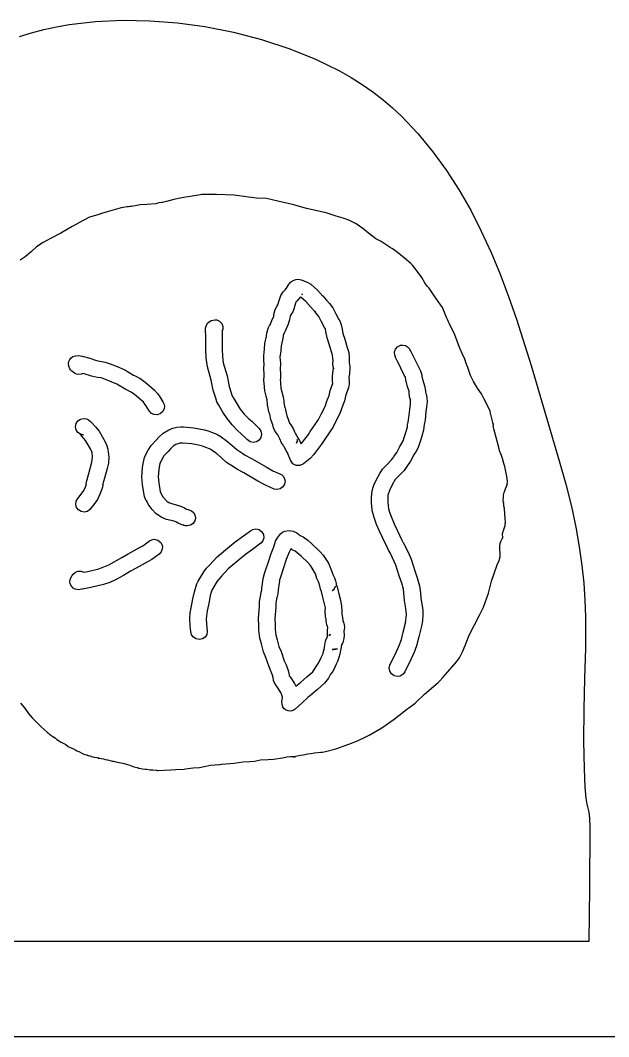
# Model space of a CAD drawing. Extents: x -65 to 553, y 0 to 3651.
# Drawn here: x 106.5 to 279.3, y 0 to 298.8 of the extents above; entities that cross this region are included whole.
import ezdxf

# ---------------------------------------------------------------- set-up
doc = ezdxf.new("R2010")
doc.units = 0

msp = doc.modelspace()

# ---------------------------------------------------------------- linework, layer by layer
at = {"layer": 'Calque_1'}
for p, q in [((128.571, 298.401), (136.483, 298.777)), ((136.483, 298.777), (144.512, 298.646)), ((109.751, 295.131), (113.371, 296.06)), ((113.371, 296.06), (117.071, 296.85)), ((117.071, 296.85), (120.844, 297.502)), ((120.844, 297.502), (128.571, 298.401)), ((144.512, 298.646), (152.59, 298.027)), ((152.59, 298.027), (160.647, 296.936)), ((160.647, 296.936), (169.071, 295.289)), ((106.22, 294.059), (109.751, 295.131)), ((169.071, 295.289), (177.316, 293.148)), ((177.316, 293.148), (185.301, 290.525)), ((185.301, 290.525), (192.944, 287.432)), ((192.944, 287.432), (196.611, 285.713)), ((196.611, 285.713), (200.162, 283.881)), ((200.162, 283.881), (203.586, 281.937)), ((203.586, 281.937), (206.872, 279.883)), ((206.872, 279.883), (210.012, 277.721)), ((210.012, 277.721), (212.994, 275.452)), ((212.994, 275.452), (215.808, 273.077)), ((215.808, 273.077), (218.444, 270.598)), ((218.444, 270.598), (223.238, 265.498)), ((223.238, 265.498), (227.634, 260.165)), ((227.634, 260.165), (231.661, 254.616)), ((231.661, 254.616), (235.351, 248.863)), ((235.351, 248.863), (238.736, 242.923)), ((147.16, 245.079), (146.254, 244.854)), ((148.061, 245.241), (147.16, 245.08)), ((148.186, 245.267), (148.06, 245.241)), ((149.385, 245.52), (148.186, 245.266)), ((151.524, 246.118), (149.385, 245.52)), ((153.847, 246.595), (151.523, 246.118)), ((156.352, 247.005), (153.847, 246.595)), ((159.312, 247.488), (156.352, 247.006)), ((159.793, 247.567), (159.312, 247.488)), ((160.779, 247.622), (159.793, 247.567)), ((164.125, 247.541), (160.78, 247.624)), ((160.78, 247.624), (160.78, 247.621)), ((169.236, 247.331), (164.125, 247.541)), ((173.478, 246.77), (169.235, 247.331)), ((175.864, 246.545), (173.478, 246.771)), ((178.763, 246.383), (175.863, 246.545)), ((182.095, 245.654), (178.764, 246.383)), ((186.829, 244.578), (182.095, 245.654)), ((130.578, 242.116), (129.203, 241.643)), ((131.686, 242.39), (130.577, 242.116)), ((131.929, 242.45), (131.686, 242.39)), ((136.056, 243.657), (131.928, 242.45)), ((137.841, 243.96), (136.057, 243.657)), ((138.208, 243.939), (137.84, 243.96)), ((138.783, 244.003), (138.208, 243.939)), ((138.823, 244.013), (138.783, 244.003)), ((139.744, 244.15), (138.823, 244.014)), ((138.998, 244.122), (138.895, 244.111)), ((138.895, 244.111), (138.955, 244.101)), ((138.955, 244.101), (138.999, 244.118)), ((138.999, 244.118), (138.998, 244.122)), ((141.632, 244.505), (139.743, 244.15)), ((143.648, 244.597), (141.632, 244.505)), ((146.254, 244.854), (143.648, 244.597)), ((190.5, 243.476), (186.828, 244.578)), ((196.245, 242.202), (190.5, 243.476)), ((199.268, 241.157), (196.245, 242.202)), ((238.736, 242.923), (241.847, 236.809)), ((125.093, 240.036), (121.713, 238.212)), ((126.764, 240.925), (125.093, 240.036)), ((129.202, 241.643), (126.763, 240.925)), ((201.251, 240.612), (199.268, 241.157)), ((202.925, 240.053), (201.251, 240.612)), ((205.09, 238.974), (202.925, 240.053)), ((118.332, 236.252), (115.299, 234.659)), ((121.713, 238.212), (118.332, 236.252)), ((207.091, 237.609), (205.09, 238.974)), ((208.768, 236.172), (207.09, 237.609)), ((210.904, 234.563), (208.768, 236.172)), ((241.847, 236.809), (244.714, 230.535)), ((113.193, 233.484), (111.225, 232.171)), ((115.299, 234.658), (113.193, 233.484)), ((212.419, 233.718), (210.904, 234.564)), ((215.048, 232.013), (212.419, 233.718)), ((109.702, 230.847), (107.851, 229.213)), ((111.226, 232.171), (109.702, 230.847)), ((215.737, 231.634), (215.048, 232.012)), ((216.047, 231.367), (215.661, 231.663)), ((215.661, 231.663), (215.736, 231.634)), ((217.643, 230.235), (216.047, 231.367)), ((219.337, 228.859), (217.642, 230.235)), ((244.714, 230.535), (247.37, 224.117)), ((106.736, 228.458), (106.399, 228.246)), ((107.851, 229.213), (106.736, 228.458)), ((221.186, 227.335), (219.337, 228.86)), ((221.617, 226.814), (221.185, 227.335)), ((223.049, 225.049), (221.617, 226.815)), ((224.356, 223.179), (223.049, 225.049)), ((247.37, 224.117), (249.846, 217.569)), ((185.264, 221.006), (185.803, 221.807)), ((185.803, 221.807), (186.36, 222.224)), ((186.36, 222.224), (187.333, 222.586)), ((187.333, 222.587), (188.187, 222.699)), ((188.187, 222.699), (188.187, 222.701)), ((188.188, 222.701), (188.897, 222.522)), ((188.897, 222.522), (189.516, 222.278)), ((189.517, 222.277), (189.95, 222.079)), ((189.95, 222.079), (190.037, 222.035)), ((190.037, 222.035), (189.959, 222.06)), ((189.959, 222.06), (190.708, 221.78)), ((190.708, 221.78), (191.748, 221.199)), ((191.748, 221.199), (193.764, 219.424)), ((225.243, 221.628), (224.356, 223.178)), ((225.991, 220.614), (225.243, 221.628)), ((183.008, 217.92), (183.674, 218.984)), ((183.674, 218.984), (184.236, 219.561)), ((184.237, 219.561), (184.636, 220.067)), ((184.636, 220.066), (185.264, 221.006)), ((189.323, 218.265), (189.138, 218.171)), ((189.138, 218.171), (189.334, 218.245)), ((189.334, 218.245), (189.323, 218.265)), ((189.323, 218.265), (189.324, 218.265)), ((189.324, 218.265), (189.324, 218.265)), ((193.764, 219.424), (195.305, 217.73)), ((226.215, 220.371), (225.991, 220.614)), ((226.534, 220.054), (226.215, 220.371)), ((227.732, 218.238), (226.534, 220.054)), ((229.209, 216.165), (227.731, 218.238)), ((182.091, 215.11), (182.375, 216.115)), ((182.375, 216.115), (183.008, 217.92)), ((183.008, 217.919), (183.008, 217.92)), ((187.364, 215.9), (186.937, 214.629)), ((187.787, 216.32), (187.364, 215.9)), ((188.603, 217.368), (187.786, 216.321)), ((187.787, 216.321), (187.787, 216.32)), ((188.638, 217.42), (188.603, 217.368)), ((188.641, 217.42), (188.638, 217.421)), ((188.959, 217.293), (188.641, 217.42)), ((190.292, 216.087), (188.958, 217.293)), ((191.782, 214.471), (190.292, 216.087)), ((195.305, 217.73), (195.262, 217.823)), ((195.262, 217.823), (195.737, 217.321)), ((195.737, 217.321), (196.354, 216.521)), ((196.355, 216.521), (196.368, 216.494)), ((196.368, 216.494), (197.274, 215.512)), ((197.274, 215.512), (198.197, 214.263)), ((230.45, 214.329), (229.209, 216.165)), ((249.846, 217.569), (252.172, 210.905)), ((180.876, 211.734), (180.907, 212.316)), ((180.907, 212.316), (181.304, 213.73)), ((181.304, 213.731), (181.796, 214.699)), ((181.796, 214.699), (182.091, 215.111)), ((186.478, 213.121), (185.756, 211.874)), ((186.858, 214.198), (186.478, 213.122)), ((186.938, 214.63), (186.858, 214.198)), ((192.139, 214.105), (191.782, 214.471)), ((192.085, 214.202), (192.112, 214.16)), ((192.086, 214.202), (192.085, 214.202)), ((192.101, 214.186), (192.086, 214.202)), ((192.112, 214.16), (192.101, 214.186)), ((192.313, 213.828), (192.139, 214.105)), ((192.427, 213.681), (192.312, 213.828)), ((192.911, 213.163), (192.426, 213.681)), ((192.883, 213.258), (193.141, 213.117)), ((192.893, 213.258), (192.883, 213.258)), ((193.017, 213.19), (192.887, 213.26)), ((192.887, 213.26), (192.893, 213.258)), ((194.125, 211.722), (192.911, 213.163)), ((193.151, 213.117), (193.017, 213.19)), ((193.141, 213.117), (193.151, 213.117)), ((193.151, 213.117), (193.161, 213.107)), ((193.161, 213.117), (193.151, 213.117)), ((193.161, 213.107), (193.161, 213.117)), ((198.197, 214.262), (199.111, 212.513)), ((199.111, 212.513), (200.022, 210.855)), ((231.604, 211.421), (230.45, 214.329)), ((161.019, 208.972), (161.544, 209.865)), ((161.544, 209.865), (162.516, 210.508)), ((162.516, 210.508), (163.681, 210.754)), ((163.68, 210.754), (163.677, 210.754)), ((163.679, 210.755), (164.135, 210.717)), ((164.135, 210.717), (164.992, 210.34)), ((164.992, 210.34), (165.64, 209.664)), ((165.64, 209.663), (165.979, 208.79)), ((179.667, 209.034), (179.752, 209.189)), ((179.752, 209.188), (179.916, 209.462)), ((179.916, 209.463), (180.437, 210.808)), ((180.438, 210.807), (180.876, 211.734)), ((185.137, 209.461), (184.783, 208.774)), ((185.557, 210.683), (185.137, 209.461)), ((185.757, 211.874), (185.557, 210.684)), ((194.849, 210.308), (194.125, 211.723)), ((195.834, 208.512), (194.848, 210.308)), ((200.023, 210.855), (200.097, 210.789)), ((200.097, 210.789), (200.443, 210.142)), ((200.443, 210.142), (200.827, 208.957)), ((231.918, 210.817), (231.604, 211.421)), ((232.202, 210.136), (231.918, 210.818)), ((232.557, 209.517), (232.202, 210.136)), ((232.739, 209.028), (232.556, 209.517)), ((252.172, 210.905), (256.503, 197.29)), ((160.868, 207.513), (160.894, 208.327)), ((160.887, 207.342), (160.868, 207.513)), ((160.894, 207.395), (160.887, 207.342)), ((160.894, 208.327), (161.019, 208.972)), ((160.97, 206.191), (160.894, 207.395)), ((160.97, 205.504), (160.97, 206.191)), ((165.959, 207.854), (165.691, 207.472)), ((165.692, 207.471), (165.738, 206.703)), ((165.738, 206.703), (165.77, 205.424)), ((165.979, 208.79), (165.959, 207.854)), ((178.766, 205.917), (178.907, 206.883)), ((178.907, 206.883), (179.386, 208.468)), ((179.386, 208.467), (179.666, 209.034)), ((183.776, 206.531), (183.447, 204.865)), ((183.923, 206.82), (183.775, 206.532)), ((183.776, 206.532), (183.776, 206.531)), ((184.259, 207.407), (183.923, 206.82)), ((184.784, 208.774), (184.259, 207.407)), ((196.081, 208.088), (195.834, 208.512)), ((196.224, 207.329), (196.081, 208.088)), ((196.55, 205.44), (196.224, 207.329)), ((200.827, 208.957), (200.978, 207.976)), ((200.979, 207.975), (201.173, 206.727)), ((201.173, 206.727), (201.761, 205.003)), ((233.864, 206.764), (232.739, 209.028)), ((235.548, 202.369), (233.864, 206.765)), ((160.905, 202.043), (160.97, 205.504)), ((165.77, 205.424), (165.704, 202.122)), ((178.181, 202.145), (178.318, 203.74)), ((178.319, 203.739), (178.766, 205.916)), ((183.446, 204.865), (183.075, 203.114)), ((197.172, 203.601), (196.55, 205.44)), ((197.876, 201.275), (197.172, 203.601)), ((201.761, 205.002), (202.497, 202.565)), ((217.284, 202.833), (218.142, 203.248)), ((218.142, 203.248), (218.763, 203.323)), ((218.764, 203.326), (219.543, 203.188)), ((218.764, 203.323), (218.764, 203.326)), ((219.543, 203.188), (220.22, 202.816)), ((122.664, 200.167), (123.411, 200.22)), ((123.411, 200.22), (123.411, 200.22)), ((123.412, 200.22), (124.584, 200.022)), ((161.003, 199.574), (160.904, 202.042)), ((165.704, 202.123), (165.704, 202.122)), ((165.704, 202.122), (165.792, 199.962)), ((177.93, 200.195), (178.18, 202.145)), ((177.948, 198.667), (177.93, 200.195)), ((182.95, 201.618), (182.71, 199.786)), ((183.075, 203.115), (182.95, 201.619)), ((198.185, 200.312), (197.876, 201.275)), ((198.185, 200.311), (198.185, 200.312)), ((198.301, 198.698), (198.185, 200.311)), ((202.497, 202.565), (202.907, 201.164)), ((202.907, 201.164), (203.08, 199.818)), ((216.365, 201.278), (216.673, 202.145)), ((216.415, 200.326), (216.365, 201.278)), ((216.709, 199.493), (216.414, 200.327)), ((216.673, 202.145), (217.284, 202.833)), ((220.22, 202.816), (220.743, 202.248)), ((220.743, 202.248), (221.064, 201.524)), ((221.065, 201.524), (221.001, 201.806)), ((221.001, 201.806), (221.156, 201.434)), ((221.156, 201.434), (221.585, 200.635)), ((221.585, 200.635), (223.471, 196.689)), ((236.182, 200.865), (235.547, 202.369)), ((236.996, 199.155), (236.182, 200.865)), ((120.584, 197.948), (120.695, 198.516)), ((120.666, 197.069), (120.584, 197.948)), ((120.695, 198.516), (120.977, 199.103)), ((120.977, 199.103), (121.401, 199.587)), ((121.401, 199.587), (121.863, 199.903)), ((121.863, 199.903), (122.664, 200.167)), ((124.584, 200.022), (126.868, 199.43)), ((126.868, 199.43), (128.877, 198.767)), ((128.878, 198.767), (131.396, 198.301)), ((131.396, 198.301), (132.861, 197.761)), ((132.861, 197.76), (134.901, 197.044)), ((161.413, 196.917), (161.003, 199.574)), ((165.792, 199.962), (166.078, 198.048)), ((166.078, 198.048), (167.183, 194.224)), ((178.053, 197.836), (177.948, 198.667)), ((178.02, 196.326), (178.053, 197.836)), ((178.053, 197.836), (178.053, 197.836)), ((182.71, 199.787), (182.849, 197.964)), ((182.849, 197.963), (182.817, 196.237)), ((198.231, 197.762), (198.301, 198.698)), ((198.33, 196.939), (198.231, 197.762)), ((203.088, 198.378), (203.044, 198.041)), ((203.044, 198.041), (203.054, 198.024)), ((203.054, 198.024), (203.23, 197.174)), ((203.08, 199.818), (203.088, 198.378)), ((216.949, 199.118), (216.709, 199.493)), ((217.172, 198.709), (216.949, 199.118)), ((217.237, 198.598), (217.172, 198.709)), ((219.213, 194.471), (217.236, 198.598)), ((237.201, 198.535), (236.995, 199.155)), ((237.215, 198.496), (237.201, 198.535)), ((237.618, 197.37), (237.215, 198.497)), ((237.911, 196.719), (237.618, 197.37)), ((256.503, 197.29), (264.755, 169.312)), ((120.991, 196.309), (120.667, 197.069)), ((121.235, 196.046), (120.991, 196.309)), ((121.611, 195.663), (121.235, 196.047)), ((122.374, 195.04), (121.611, 195.663)), ((122.987, 194.747), (122.374, 195.04)), ((123.644, 194.638), (122.987, 194.747)), ((124.306, 194.714), (123.644, 194.638)), ((124.933, 194.975), (124.306, 194.714)), ((127.397, 194.201), (124.932, 194.976)), ((134.901, 197.044), (137.151, 196.013)), ((137.15, 196.013), (139.703, 194.467)), ((139.703, 194.467), (140.219, 194.223)), ((140.219, 194.222), (141.51, 193.58)), ((162.533, 193.033), (161.413, 196.917)), ((167.184, 194.223), (167.792, 191.086)), ((178.086, 194.852), (178.02, 196.326)), ((178.086, 194.096), (178.086, 194.852)), ((178.086, 194.852), (178.086, 194.852)), ((182.817, 196.237), (182.883, 194.948)), ((182.883, 194.949), (182.883, 194.948)), ((182.883, 194.948), (182.883, 193.816)), ((198.185, 194.138), (198.455, 196.627)), ((198.455, 196.644), (198.329, 196.939)), ((198.455, 196.628), (198.455, 196.644)), ((198.455, 196.627), (198.455, 196.628)), ((198.506, 196.484), (198.516, 196.451)), ((198.55, 196.378), (198.506, 196.484)), ((198.506, 196.484), (198.506, 196.484)), ((198.516, 196.451), (198.55, 196.378)), ((203.119, 194.902), (202.975, 193.844)), ((203.254, 196.604), (203.119, 194.902)), ((203.23, 197.173), (203.254, 196.623)), ((203.254, 196.623), (203.244, 196.633)), ((203.244, 196.633), (203.254, 196.614)), ((203.254, 196.614), (203.254, 196.604)), ((219.545, 193.901), (219.213, 194.471)), ((223.471, 196.689), (224.007, 195.706)), ((224.008, 195.706), (224.35, 194.527)), ((224.35, 194.527), (224.38, 194.068)), ((238.055, 196.122), (237.91, 196.719)), ((238.7, 194.324), (238.055, 196.122)), ((239.511, 192.648), (238.7, 194.324)), ((129.119, 193.809), (127.396, 194.201)), ((130.212, 193.648), (129.119, 193.809)), ((131.235, 193.244), (130.213, 193.649)), ((133.187, 192.552), (131.234, 193.244)), ((134.8, 191.827), (133.187, 192.552)), ((137.418, 190.246), (134.8, 191.827)), ((141.511, 193.58), (143.081, 192.444)), ((143.081, 192.444), (144.276, 191.385)), ((144.276, 191.385), (145.825, 190.07)), ((163.102, 190.062), (162.533, 193.033)), ((178.006, 193.005), (178.025, 193.485)), ((178.104, 192.149), (178.006, 193.006)), ((178.025, 193.485), (178.057, 193.792)), ((178.057, 193.792), (178.086, 194.055)), ((178.086, 194.055), (178.086, 194.096)), ((178.246, 189.904), (178.104, 192.148)), ((182.828, 193.271), (182.812, 193.113)), ((182.812, 193.113), (182.901, 192.343)), ((182.857, 193.529), (182.828, 193.272)), ((182.883, 193.815), (182.857, 193.528)), ((182.901, 192.343), (182.988, 190.66)), ((197.493, 189.997), (198.22, 192.037)), ((198.17, 192.565), (198.185, 194.138)), ((198.22, 192.038), (198.17, 192.565)), ((203.057, 191.893), (202.841, 190.745)), ((202.975, 193.844), (203.077, 192.809)), ((203.077, 192.809), (203.057, 191.893)), ((219.679, 193.093), (219.545, 193.901)), ((220.211, 191.033), (219.678, 193.092)), ((224.38, 194.068), (224.829, 192.346)), ((224.829, 192.345), (225.257, 191.082)), ((240.748, 190.66), (239.51, 192.649)), ((138.636, 189.691), (137.418, 190.246)), ((139.046, 189.46), (138.635, 189.691)), ((139.987, 188.76), (139.045, 189.46)), ((141.124, 187.764), (139.987, 188.76)), ((145.825, 190.07), (146.757, 189.086)), ((146.757, 189.086), (147.452, 188.107)), ((163.837, 187.69), (163.102, 190.062)), ((167.792, 191.086), (167.792, 191.085)), ((167.792, 191.085), (168.367, 189.277)), ((168.367, 189.277), (168.585, 188.595)), ((168.585, 188.595), (169, 187.875)), ((178.646, 188.244), (178.246, 189.904)), ((178.968, 187.186), (178.646, 188.244)), ((182.988, 190.659), (183.673, 188.142)), ((196.951, 188.032), (197.159, 188.477)), ((197.16, 188.477), (197.493, 189.998)), ((202.096, 188.639), (201.714, 186.953)), ((202.842, 190.745), (202.096, 188.64)), ((202.096, 188.639), (202.096, 188.639)), ((220.634, 189.787), (220.211, 191.033)), ((220.638, 189.37), (220.633, 189.787)), ((220.802, 188.137), (220.638, 189.37)), ((225.257, 191.082), (225.501, 189.668)), ((225.501, 189.668), (225.514, 189.06)), ((225.514, 189.059), (225.626, 188.858)), ((225.626, 188.858), (225.851, 187.804)), ((241.888, 188.992), (240.748, 190.66)), ((242.729, 187.439), (241.888, 188.991)), ((142.619, 186.497), (141.124, 187.764)), ((143.357, 185.522), (142.619, 186.498)), ((144.323, 183.933), (143.357, 185.522)), ((147.452, 188.107), (148.408, 186.453)), ((148.408, 186.453), (148.664, 185.881)), ((148.664, 185.881), (148.764, 185.263)), ((148.764, 185.263), (148.7, 184.64)), ((164.208, 186.626), (163.837, 187.69)), ((164.774, 185.6), (164.207, 186.625)), ((165.913, 183.606), (164.774, 185.6)), ((169.001, 187.875), (171.064, 184.508)), ((179.086, 185.69), (178.967, 187.187)), ((179.593, 183.415), (179.086, 185.689)), ((183.674, 188.142), (183.823, 186.95)), ((183.823, 186.95), (183.85, 186.293)), ((183.85, 186.293), (184.161, 184.895)), ((195.982, 185.24), (196.627, 187.11)), ((196.627, 187.11), (196.868, 187.82)), ((196.868, 187.82), (196.951, 188.032)), ((201.195, 185.636), (200.334, 183.216)), ((201.38, 186.182), (201.194, 185.637)), ((201.195, 185.636), (201.195, 185.636)), ((201.715, 186.953), (201.38, 186.182)), ((221.02, 187.252), (220.802, 188.138)), ((220.826, 184.367), (221.041, 186.057)), ((221.079, 187.128), (221.02, 187.252)), ((221.041, 186.057), (221.087, 187.211)), ((221.087, 187.211), (221.079, 187.128)), ((225.916, 186.582), (225.779, 185.01)), ((225.851, 187.804), (225.916, 186.593)), ((225.851, 187.804), (225.851, 187.804)), ((225.916, 186.592), (225.916, 186.582)), ((243.628, 185.577), (242.729, 187.439)), ((244.431, 183.917), (243.627, 185.577)), ((144.974, 183.237), (144.323, 183.933)), ((145.812, 182.858), (144.974, 183.237)), ((146.732, 182.821), (145.812, 182.858)), ((147.626, 183.151), (146.732, 182.821)), ((148.311, 183.789), (147.625, 183.151)), ((148.7, 184.64), (148.311, 183.789)), ((167.181, 181.693), (165.913, 183.606)), ((171.064, 184.508), (172.233, 183.036)), ((172.233, 183.036), (173.571, 181.666)), ((179.747, 182.972), (179.593, 183.416)), ((180.012, 181.471), (179.747, 182.972)), ((184.162, 184.894), (184.208, 184.825)), ((184.208, 184.825), (184.39, 184.234)), ((184.389, 184.234), (184.691, 182.548)), ((184.692, 182.548), (185.113, 181.566)), ((194.074, 181.402), (194.807, 183.028)), ((194.808, 183.028), (195.982, 185.24)), ((200.334, 183.215), (199.119, 180.918)), ((220.608, 181.972), (220.826, 184.367)), ((225.589, 183.766), (225.349, 181.215)), ((225.779, 185.01), (225.589, 183.766)), ((244.59, 183.251), (244.43, 183.918)), ((245.27, 180.516), (244.59, 183.251)), ((122.851, 178.367), (122.662, 179.301)), ((122.663, 179.3), (122.851, 180.234)), ((122.851, 180.234), (123.366, 180.997)), ((123.366, 180.997), (124.129, 181.511)), ((124.129, 181.511), (125.063, 181.7)), ((125.062, 181.7), (125.062, 181.7)), ((125.062, 181.7), (125.062, 181.7)), ((125.062, 181.699), (125.934, 181.603)), ((125.934, 181.603), (126.492, 181.374)), ((126.492, 181.374), (127.068, 180.862)), ((127.068, 180.862), (127.401, 180.54)), ((127.401, 180.54), (127.465, 180.467)), ((127.465, 180.466), (128.572, 179.272)), ((128.572, 179.272), (129.568, 177.958)), ((152.475, 179.173), (153.591, 179.27)), ((153.592, 179.27), (153.592, 179.27)), ((153.593, 179.27), (154.371, 179.245)), ((168.63, 179.867), (167.181, 181.693)), ((170.316, 178.137), (168.63, 179.867)), ((173.57, 181.666), (174.583, 180.8)), ((174.583, 180.801), (176.576, 178.793)), ((180.378, 180.366), (180.012, 181.471)), ((180.606, 179.908), (180.378, 180.366)), ((180.849, 179.017), (180.605, 179.909)), ((185.113, 181.565), (185.52, 180.356)), ((185.52, 180.357), (185.945, 179.823)), ((185.945, 179.823), (186.552, 178.754)), ((191.596, 177.863), (193.637, 180.803)), ((193.638, 180.803), (194.074, 181.402)), ((199.119, 180.918), (198.281, 179.091)), ((220.128, 179.167), (220.15, 179.339)), ((220.15, 179.339), (220.221, 179.843)), ((220.221, 179.843), (220.327, 180.653)), ((220.328, 180.653), (220.455, 181.344)), ((220.455, 181.344), (220.479, 181.46)), ((220.479, 181.459), (220.607, 181.972)), ((225.073, 179.916), (224.982, 179.215)), ((225.166, 180.414), (225.073, 179.917)), ((225.349, 181.215), (225.165, 180.414)), ((245.367, 179.969), (245.27, 180.516)), ((245.367, 180.221), (245.367, 179.99)), ((245.383, 179.512), (245.367, 180.22)), ((245.367, 179.99), (245.367, 179.969)), ((245.548, 178.655), (245.382, 179.512)), ((123.365, 177.604), (122.851, 178.367)), ((124.128, 177.09), (123.365, 177.604)), ((124.064, 177.081), (125.062, 176.901)), ((124.1, 177.044), (124.064, 177.081)), ((125.598, 175.26), (124.1, 177.044)), ((125.062, 176.901), (124.128, 177.09)), ((129.568, 177.958), (131.337, 174.891)), ((147.185, 176.265), (148.443, 177.378)), ((148.443, 177.378), (150.032, 178.369)), ((150.032, 178.37), (151.208, 178.85)), ((151.208, 178.85), (152.475, 179.174)), ((154.371, 179.245), (157.46, 179.004)), ((157.46, 179.004), (160.56, 178.381)), ((160.56, 178.381), (161.635, 178.078)), ((161.635, 178.078), (162.566, 177.72)), ((162.567, 177.72), (164.212, 177.084)), ((164.212, 177.084), (165.306, 176.416)), ((165.307, 176.415), (165.964, 175.915)), ((171.267, 177.33), (170.316, 178.137)), ((173.168, 175.412), (171.266, 177.33)), ((176.576, 178.792), (177.093, 178.011)), ((177.273, 177.092), (177.086, 176.174)), ((177.093, 178.011), (177.272, 177.092)), ((181.133, 178.313), (180.849, 179.017)), ((181.619, 177.494), (181.133, 178.313)), ((182.113, 176.895), (181.619, 177.494)), ((182.274, 176.574), (182.112, 176.895)), ((182.688, 175.758), (182.274, 176.574)), ((186.553, 178.754), (187.023, 177.824)), ((187.023, 177.825), (187.263, 177.208)), ((187.263, 177.207), (187.595, 176.763)), ((187.595, 176.763), (187.595, 176.762)), ((187.595, 176.762), (187.971, 176.013)), ((189.302, 174.762), (191.06, 177.042)), ((191.061, 177.042), (191.596, 177.863)), ((197.573, 178.053), (195.523, 175.102)), ((198.282, 179.091), (197.573, 178.054)), ((218.929, 175.139), (219.339, 176.473)), ((219.339, 176.473), (220.128, 179.167)), ((224.401, 176.502), (223.9, 174.969)), ((224.847, 178.275), (224.401, 176.502)), ((224.982, 179.216), (224.847, 178.276)), ((246.476, 175.066), (245.548, 178.656)), ((127.034, 172.764), (125.598, 175.26)), ((131.337, 174.891), (131.77, 174.015)), ((131.77, 174.015), (132.2, 172.73)), ((143.995, 172.416), (144.93, 173.797)), ((144.93, 173.798), (146.375, 175.317)), ((146.375, 175.317), (147.185, 176.265)), ((151.373, 173.571), (150.555, 172.847)), ((152.126, 174.051), (151.373, 173.571)), ((153.315, 174.447), (152.126, 174.051)), ((154.234, 174.448), (153.315, 174.448)), ((156.818, 174.25), (154.233, 174.447)), ((159.302, 173.748), (156.818, 174.25)), ((159.993, 173.561), (159.301, 173.748)), ((160.928, 173.209), (159.993, 173.561)), ((165.964, 175.915), (166.505, 175.57)), ((166.505, 175.57), (167.351, 174.995)), ((167.351, 174.995), (170.017, 172.609)), ((173.945, 174.889), (173.169, 175.412)), ((174.863, 174.702), (173.945, 174.889)), ((175.782, 174.881), (174.863, 174.702)), ((176.563, 175.398), (175.782, 174.881)), ((177.086, 176.174), (176.563, 175.398)), ((183.2, 174.532), (182.688, 175.759)), ((183.351, 174.276), (183.199, 174.532)), ((183.516, 174.046), (183.351, 174.276)), ((183.645, 173.883), (183.516, 174.047)), ((183.772, 173.612), (183.645, 173.882)), ((184.027, 173.26), (183.771, 173.613)), ((187.798, 175.375), (187.547, 174.518)), ((187.548, 174.518), (187.844, 175.183)), ((187.808, 175.527), (187.798, 175.375)), ((187.844, 175.183), (187.808, 175.527)), ((187.808, 175.527), (187.808, 175.527)), ((187.972, 176.013), (188.439, 175.268)), ((188.439, 175.268), (188.666, 174.77)), ((188.667, 174.769), (188.954, 174.293)), ((188.954, 174.293), (189.302, 174.763)), ((194.914, 174.178), (193.138, 171.876)), ((195.524, 175.102), (194.914, 174.178)), ((217.003, 171.704), (217.942, 173.529)), ((217.942, 173.529), (218.929, 175.14)), ((223.901, 174.969), (223.329, 173.212)), ((247.06, 172.808), (246.476, 175.066)), ((127.514, 171.69), (127.034, 172.765)), ((127.454, 168.9), (127.623, 170.375)), ((127.623, 170.375), (127.514, 171.69)), ((132.2, 172.729), (132.447, 170.325)), ((132.447, 170.325), (132.313, 168.623)), ((142.904, 170.223), (143.335, 171.104)), ((143.335, 171.104), (143.995, 172.416)), ((148.654, 170.769), (147.696, 169.099)), ((149.891, 172.049), (148.653, 170.769)), ((150.555, 172.846), (149.891, 172.049)), ((162.065, 172.791), (160.928, 173.209)), ((162.408, 172.59), (162.065, 172.791)), ((163.193, 171.996), (162.407, 172.59)), ((163.943, 171.511), (163.193, 171.996)), ((164.286, 171.284), (163.943, 171.511)), ((164.358, 171.243), (164.286, 171.284)), ((167.059, 168.83), (164.359, 171.243)), ((170.018, 172.609), (171.769, 171.451)), ((171.768, 171.45), (172.507, 170.94)), ((172.507, 170.94), (174.355, 170.015)), ((184.331, 172.583), (184.027, 173.26)), ((184.811, 171.722), (184.331, 172.583)), ((184.883, 171.669), (184.811, 171.722)), ((185.869, 169.29), (184.827, 171.871)), ((184.828, 171.871), (184.883, 171.669)), ((192.636, 171.126), (191.585, 169.985)), ((193.138, 171.876), (192.636, 171.126)), ((215.775, 169.918), (216.216, 170.603)), ((216.216, 170.604), (217.002, 171.704)), ((217.003, 171.703), (217.003, 171.704)), ((222.157, 171.223), (221.099, 169.194)), ((222.62, 171.913), (222.156, 171.223)), ((223.329, 173.212), (222.62, 171.913)), ((247.22, 172.246), (247.06, 172.808)), ((247.232, 172.204), (247.22, 172.246)), ((247.314, 171.975), (247.232, 172.205)), ((247.362, 171.871), (247.314, 171.975)), ((247.789, 170.881), (247.361, 171.871)), ((247.8, 170.867), (247.789, 170.881)), ((247.813, 170.823), (247.8, 170.867)), ((247.823, 170.81), (247.813, 170.823)), ((248.111, 170.003), (247.824, 170.809)), ((126.581, 165.566), (127.454, 168.9)), ((132.313, 168.623), (132, 167.021)), ((142.389, 167.178), (142.491, 168.47)), ((142.491, 168.47), (142.903, 170.223)), ((147.407, 168.561), (147.169, 166.734)), ((147.696, 169.098), (147.407, 168.561)), ((147.407, 168.561), (147.407, 168.561)), ((169.072, 167.479), (167.058, 168.829)), ((170.034, 166.826), (169.071, 167.48)), ((174.355, 170.014), (178.662, 167.492)), ((178.662, 167.492), (180.663, 166.369)), ((186.54, 168.384), (185.869, 169.291)), ((187.499, 167.899), (186.54, 168.384)), ((188.575, 167.878), (187.499, 167.899)), ((189.592, 168.365), (188.575, 167.878)), ((191.585, 169.985), (189.591, 168.365)), ((212.825, 166.789), (213.609, 167.663)), ((213.609, 167.663), (214.013, 168.04)), ((214.014, 168.039), (215.581, 169.693)), ((215.581, 169.694), (215.774, 169.918)), ((215.581, 169.694), (215.581, 169.694)), ((220.184, 167.894), (219.804, 167.303)), ((221.1, 169.194), (220.184, 167.895)), ((248.337, 168.845), (248.111, 170.003)), ((248.347, 168.795), (248.337, 168.845)), ((248.43, 168.543), (248.347, 168.796)), ((248.764, 167.632), (248.429, 168.543)), ((249.463, 164.226), (248.764, 167.632)), ((264.755, 169.312), (266.716, 162.386)), ((125.936, 163.151), (126.58, 165.566)), ((132, 167.021), (131.17, 164.162)), ((142.166, 164.574), (142.389, 167.178)), ((142.38, 162.27), (142.167, 164.574)), ((147.168, 166.733), (146.966, 164.574)), ((146.967, 164.574), (147.146, 162.842)), ((172.081, 165.788), (170.034, 166.826)), ((176.207, 163.336), (172.081, 165.788)), ((180.663, 166.369), (182.643, 165.478)), ((182.644, 165.479), (183.267, 165.136)), ((183.267, 165.136), (183.753, 164.636)), ((183.753, 164.636), (184.075, 164.018)), ((210.4, 162.466), (211.432, 164.522)), ((211.432, 164.522), (212.002, 165.579)), ((212.002, 165.579), (212.825, 166.79)), ((217.446, 164.676), (216.843, 164.108)), ((219.15, 166.476), (217.445, 164.676)), ((219.805, 167.303), (219.15, 166.476)), ((124.941, 160.314), (125.482, 161.385)), ((125.482, 161.385), (125.859, 162.533)), ((125.833, 162.56), (125.936, 163.152)), ((125.859, 162.533), (125.833, 162.56)), ((130.558, 161.534), (129.956, 159.654)), ((130.68, 162.222), (130.558, 161.535)), ((131.17, 164.162), (130.636, 162.181)), ((130.637, 162.181), (130.672, 162.294)), ((130.672, 162.294), (130.68, 162.222)), ((142.945, 158.793), (142.38, 162.27)), ((147.146, 162.842), (147.578, 160.158)), ((178.476, 162.079), (176.207, 163.336)), ((180.974, 160.979), (178.476, 162.079)), ((183.568, 161.596), (182.809, 161.047)), ((184.059, 162.394), (183.568, 161.596)), ((184.207, 163.318), (184.059, 162.394)), ((184.075, 164.018), (184.207, 163.319)), ((209.954, 161.225), (210.4, 162.466)), ((215.674, 162.266), (214.839, 160.585)), ((216.572, 163.78), (215.674, 162.266)), ((216.843, 164.107), (216.572, 163.781)), ((248.963, 161.042), (249.505, 162.471)), ((249.529, 163.109), (249.463, 164.226)), ((249.472, 162.39), (249.481, 162.517)), ((249.506, 162.471), (249.472, 162.39)), ((249.481, 162.517), (249.519, 163.088)), ((249.519, 163.087), (249.529, 163.109)), ((266.716, 162.386), (268.329, 155.88)), ((123.348, 158.219), (124.941, 160.314)), ((129.956, 159.654), (129.111, 157.954)), ((143.355, 157.69), (142.944, 158.793)), ((147.578, 160.158), (147.7, 159.895)), ((147.701, 159.894), (148.22, 158.828)), ((148.22, 158.828), (149.562, 157.307)), ((181.899, 160.83), (180.974, 160.978)), ((182.81, 161.047), (181.899, 160.83)), ((209.589, 158.277), (209.665, 159.815)), ((209.665, 159.815), (209.954, 161.225)), ((214.839, 160.585), (214.43, 159.228)), ((214.431, 159.228), (214.431, 157.152)), ((248.296, 157.726), (248.353, 158.599)), ((248.353, 158.599), (248.383, 159.2)), ((248.383, 159.2), (248.571, 160.006)), ((248.571, 160.006), (248.898, 160.798)), ((248.898, 160.799), (248.963, 161.042)), ((248.963, 161.042), (248.963, 161.042)), ((122.731, 156.489), (122.867, 157.416)), ((122.96, 155.581), (122.731, 156.489)), ((122.867, 157.416), (123.348, 158.22)), ((123.519, 154.829), (122.96, 155.581)), ((128.078, 156.41), (126.909, 155.001)), ((129.111, 157.954), (128.078, 156.41)), ((143.49, 157.528), (143.355, 157.69)), ((143.494, 157.581), (143.49, 157.528)), ((144.021, 156.502), (143.494, 157.581)), ((145.143, 154.939), (144.02, 156.502)), ((149.563, 157.307), (150.043, 157.038)), ((150.043, 157.038), (150.834, 156.782)), ((150.834, 156.782), (153.287, 156.012)), ((153.287, 156.012), (154.67, 155.459)), ((154.67, 155.46), (155.278, 155.093)), ((209.632, 157.018), (209.589, 158.277)), ((209.671, 155.771), (209.632, 157.018)), ((209.859, 154.25), (209.671, 155.771)), ((214.431, 157.152), (214.564, 155.194)), ((248.378, 157.019), (248.296, 157.727)), ((248.397, 157.202), (248.378, 157.019)), ((248.423, 156.391), (248.397, 157.203)), ((248.539, 155.494), (248.422, 156.391)), ((248.586, 155.424), (248.539, 155.494)), ((248.631, 155.132), (248.573, 155.606)), ((248.573, 155.605), (248.586, 155.424)), ((268.329, 155.88), (269.629, 149.755)), ((124.338, 154.343), (123.518, 154.829)), ((125.249, 154.214), (124.338, 154.343)), ((126.142, 154.434), (125.249, 154.214)), ((126.908, 155.001), (126.142, 154.434)), ((146.279, 153.805), (145.143, 154.939)), ((147.833, 152.692), (146.279, 153.806)), ((149.344, 152.077), (147.833, 152.692)), ((155.278, 155.093), (155.759, 154.957)), ((155.76, 154.956), (155.923, 154.9)), ((155.922, 154.9), (156.708, 154.61)), ((156.708, 154.61), (157.332, 154.084)), ((157.332, 154.084), (157.744, 153.381)), ((157.896, 152.556), (157.707, 151.622)), ((157.744, 153.381), (157.896, 152.556)), ((210.457, 152.321), (209.859, 154.25)), ((214.564, 155.194), (214.979, 153.923)), ((214.98, 153.922), (216.235, 150.731)), ((248.876, 152.337), (248.631, 155.132)), ((151.651, 151.5), (149.344, 152.077)), ((152.355, 151.241), (151.651, 151.5)), ((152.803, 150.955), (152.355, 151.241)), ((153.849, 150.488), (152.803, 150.955)), ((154.448, 150.339), (153.849, 150.488)), ((154.894, 150.2), (154.242, 150.432)), ((154.242, 150.432), (154.358, 150.374)), ((154.359, 150.374), (154.448, 150.339)), ((155.359, 150.156), (154.894, 150.2)), ((155.497, 150.156), (155.359, 150.156)), ((156.43, 150.345), (155.496, 150.156)), ((157.193, 150.859), (156.43, 150.345)), ((157.707, 151.622), (157.193, 150.859)), ((211.108, 150.529), (210.456, 152.322)), ((211.918, 148.64), (211.108, 150.529)), ((216.235, 150.731), (217.173, 148.901)), ((248.445, 149.13), (248.867, 150.244)), ((248.867, 150.244), (248.877, 150.638)), ((248.946, 151.13), (248.876, 152.337)), ((248.877, 150.637), (248.946, 151.13)), ((269.629, 149.755), (270.639, 143.972)), ((169.535, 145.475), (171.985, 147.238)), ((171.985, 147.238), (174.045, 148.716)), ((174.045, 148.716), (174.765, 149.135)), ((174.765, 149.135), (175.585, 149.283)), ((175.585, 149.283), (176.6, 149.062)), ((176.6, 149.062), (177.427, 148.433)), ((177.427, 148.432), (177.88, 147.613)), ((177.985, 146.682), (177.726, 145.783)), ((177.88, 147.613), (177.985, 146.682)), ((177.986, 146.682), (177.986, 146.682)), ((181.439, 145.621), (181.972, 146.681)), ((181.972, 146.681), (182.853, 147.782)), ((182.854, 147.781), (183.498, 148.285)), ((183.498, 148.285), (184.169, 148.592)), ((184.169, 148.592), (185.452, 148.776)), ((185.452, 148.777), (185.458, 148.779)), ((185.458, 148.779), (186.571, 148.62)), ((186.571, 148.62), (187.624, 148.128)), ((187.625, 148.127), (188.669, 147.348)), ((188.669, 147.348), (189.541, 146.942)), ((189.541, 146.942), (191.043, 145.846)), ((212.879, 146.761), (211.917, 148.64)), ((214.174, 143.917), (212.879, 146.761)), ((217.173, 148.901), (218.496, 146)), ((247.586, 145.532), (248.211, 146.714)), ((248.053, 147.432), (248.062, 147.854)), ((248.212, 147.043), (248.053, 147.432)), ((248.062, 147.854), (248.249, 148.555)), ((248.212, 147.032), (248.212, 147.043)), ((248.222, 147.015), (248.212, 147.032)), ((248.212, 146.784), (248.222, 147.016)), ((248.212, 146.714), (248.212, 146.784)), ((248.249, 148.589), (248.432, 149.031)), ((248.249, 148.555), (248.249, 148.589)), ((248.334, 146.745), (248.334, 146.735)), ((248.334, 146.744), (248.334, 146.745)), ((248.348, 146.703), (248.334, 146.744)), ((248.334, 146.735), (248.348, 146.703)), ((248.432, 149.031), (248.445, 149.13)), ((138.158, 141.967), (141.667, 143.926)), ((141.667, 143.926), (142.431, 144.314)), ((142.431, 144.314), (144.374, 145.745)), ((144.374, 145.744), (145.041, 146.089)), ((145.041, 146.089), (145.782, 146.21)), ((145.781, 146.21), (146.872, 145.954)), ((145.781, 146.21), (145.781, 146.21)), ((146.872, 145.954), (147.727, 145.23)), ((147.728, 145.23), (148.03, 144.682)), ((148.167, 143.448), (147.847, 142.568)), ((148.03, 144.682), (148.18, 144.074)), ((148.18, 144.074), (148.167, 143.448)), ((164.283, 141.032), (167.884, 144.069)), ((167.884, 144.069), (169.534, 145.475)), ((177.143, 145.05), (174.671, 143.231)), ((177.726, 145.783), (177.143, 145.05)), ((180.122, 142.074), (180.924, 143.988)), ((180.924, 143.988), (181.439, 145.621)), ((185.862, 143.455), (185.441, 142.395)), ((185.872, 143.455), (185.862, 143.455)), ((186.311, 143.152), (185.868, 143.459)), ((185.869, 143.458), (185.872, 143.455)), ((191.043, 145.846), (192.01, 144.958)), ((192.011, 144.958), (194.489, 142.53)), ((214.685, 142.852), (214.173, 143.917)), ((218.496, 145.999), (218.704, 145.566)), ((218.703, 145.566), (218.769, 145.485)), ((218.769, 145.485), (218.913, 145.251)), ((218.914, 145.25), (219.29, 144.582)), ((219.29, 144.582), (220.644, 141.699)), ((247.31, 144.316), (247.367, 144.942)), ((247.348, 141.104), (247.31, 144.316)), ((247.367, 144.942), (247.585, 145.532)), ((270.639, 143.972), (271.399, 138.491)), ((132.471, 138.669), (136.24, 140.898)), ((136.24, 140.898), (138.158, 141.967)), ((147.216, 141.877), (145.1, 140.324)), ((147.847, 142.568), (147.215, 141.877)), ((162.027, 138.65), (164.283, 141.032)), ((172.556, 141.745), (170.965, 140.388)), ((174.671, 143.231), (172.555, 141.745)), ((179.267, 139.321), (180.123, 142.073)), ((185.442, 142.395), (184.575, 140.309)), ((187.221, 142.722), (186.311, 143.152)), ((188.926, 141.285), (187.221, 142.723)), ((190.865, 139.385), (188.925, 141.285)), ((194.489, 142.529), (195.402, 141.547)), ((195.402, 141.547), (196.18, 140.394)), ((214.685, 142.842), (214.685, 142.852)), ((214.695, 142.831), (214.685, 142.842)), ((214.695, 142.821), (214.695, 142.831)), ((214.708, 142.795), (214.695, 142.821)), ((214.722, 142.766), (214.708, 142.795)), ((214.763, 142.686), (214.722, 142.766)), ((214.83, 142.719), (214.763, 142.686)), ((215.083, 142.271), (214.831, 142.719)), ((216.28, 139.7), (215.082, 142.271)), ((220.644, 141.699), (221.23, 140.411)), ((247.07, 139.99), (247.348, 141.104)), ((126.248, 136.731), (129.498, 137.512)), ((129.498, 137.512), (132.471, 138.669)), ((140.472, 137.762), (138.79, 136.832)), ((143.998, 139.73), (140.472, 137.762)), ((145.1, 140.324), (143.997, 139.731)), ((143.998, 139.731), (143.998, 139.73)), ((160.312, 136.664), (161.182, 137.761)), ((161.182, 137.761), (162.026, 138.65)), ((167.53, 137.497), (165.532, 135.372)), ((170.965, 140.388), (167.53, 137.497)), ((178.549, 137.366), (179.266, 139.321)), ((183.894, 138.079), (183.081, 135.662)), ((184.575, 140.309), (183.893, 138.08)), ((191.686, 138.513), (190.865, 139.386)), ((192.185, 137.738), (191.686, 138.513)), ((193.124, 136.016), (192.185, 137.738)), ((196.18, 140.394), (196.934, 139.16)), ((196.934, 139.16), (197.596, 137.753)), ((197.597, 137.752), (198.018, 136.473)), ((216.775, 138.625), (216.28, 139.7)), ((217.766, 135.451), (216.774, 138.625)), ((221.23, 140.411), (221.862, 138.537)), ((221.862, 138.537), (222.332, 136.931)), ((244.878, 133.9), (246.544, 138.752)), ((246.544, 138.751), (247.07, 139.99)), ((271.399, 138.491), (271.933, 133.273)), ((121.005, 133.704), (121.136, 134.51)), ((121.136, 134.509), (121.641, 135.59)), ((121.641, 135.59), (121.956, 135.948)), ((121.956, 135.949), (122.625, 136.557)), ((122.625, 136.557), (123.443, 136.868)), ((123.443, 136.868), (124.318, 136.866)), ((124.318, 136.866), (125.159, 136.534)), ((125.159, 136.534), (126.247, 136.732)), ((136.799, 135.589), (134.607, 134.371)), ((138.791, 136.832), (136.799, 135.589)), ((158.71, 133.914), (160.312, 136.664)), ((165.533, 135.372), (164.237, 133.903)), ((177.717, 134.033), (177.794, 134.699)), ((177.794, 134.699), (178.129, 136.134)), ((178.129, 136.134), (178.549, 137.366)), ((183.081, 135.662), (182.519, 133.901)), ((193.553, 134.715), (193.123, 136.017)), ((194.017, 133.677), (193.553, 134.715)), ((198.018, 136.473), (198.268, 135.903)), ((198.269, 135.902), (198.697, 134.903)), ((198.696, 134.903), (199.016, 134.009)), ((218.461, 133.364), (217.766, 135.451)), ((222.332, 136.931), (223.028, 134.875)), ((223.028, 134.875), (223.676, 132.509)), ((121.104, 133.11), (121.005, 133.704)), ((121.443, 132.424), (121.104, 133.11)), ((121.994, 131.851), (121.443, 132.424)), ((122.599, 131.531), (121.994, 131.851)), ((123.565, 131.374), (122.599, 131.531)), ((124.391, 131.549), (123.564, 131.374)), ((124.698, 131.586), (124.392, 131.549)), ((127.15, 132.017), (124.697, 131.586)), ((130.888, 132.917), (127.15, 132.018)), ((132.759, 133.558), (130.888, 132.917)), ((134.607, 134.371), (132.759, 133.558)), ((157.586, 130.815), (158.297, 133.089)), ((158.297, 133.089), (158.71, 133.915)), ((162.992, 131.743), (162.751, 131.296)), ((164.237, 133.902), (162.991, 131.744)), ((177.387, 131.367), (177.431, 131.827)), ((177.431, 131.827), (177.732, 133.916)), ((177.731, 133.916), (177.717, 134.033)), ((182.483, 133.303), (182.194, 131.322)), ((182.538, 133.877), (182.483, 133.303)), ((182.518, 133.901), (182.538, 133.877)), ((194.185, 133.266), (194.017, 133.677)), ((194.373, 132.743), (194.185, 133.267)), ((194.407, 132.571), (194.373, 132.743)), ((194.658, 131.584), (194.406, 132.571)), ((194.927, 130.834), (194.658, 131.584)), ((198.17, 131.141), (198.602, 131.558)), ((198.616, 131.663), (198.173, 131.159)), ((198.602, 131.558), (199.046, 132.437)), ((199.046, 132.437), (198.616, 131.663)), ((199.016, 134.009), (199.131, 133.585)), ((199.132, 133.585), (199.18, 133.243)), ((199.18, 133.243), (199.27, 132.913)), ((199.27, 132.913), (199.525, 132.208)), ((199.525, 132.208), (199.969, 130.185)), ((218.974, 131.546), (218.461, 133.364)), ((219.337, 128.245), (218.974, 131.547)), ((223.677, 132.508), (223.954, 130.496)), ((243.948, 130.347), (244.877, 133.9)), ((271.933, 133.273), (272.274, 128.278)), ((156.619, 126.08), (157.162, 128.686)), ((157.163, 128.686), (157.586, 130.815)), ((162.257, 129.698), (161.888, 127.844)), ((162.75, 131.296), (162.257, 129.698)), ((176.746, 127.889), (177.081, 129.841)), ((177.073, 129.971), (177.187, 130.649)), ((177.082, 129.841), (177.073, 129.971)), ((177.187, 130.649), (177.387, 131.368)), ((181.824, 129.161), (181.505, 127.334)), ((181.853, 129.386), (181.824, 129.162)), ((182.08, 130.214), (181.852, 129.385)), ((182.195, 131.321), (182.08, 130.215)), ((195.268, 129.22), (194.927, 130.834)), ((196.057, 126.028), (195.267, 129.221)), ((198.174, 131.158), (198.09, 131.089)), ((198.09, 131.089), (198.17, 131.141)), ((199.969, 130.184), (200.382, 128.676)), ((200.382, 128.676), (200.816, 126.651)), ((223.954, 130.496), (224.1, 128.828)), ((224.101, 128.828), (224.465, 126.686)), ((242.472, 126.287), (243.948, 130.347)), ((156.373, 124.609), (156.619, 126.08)), ((161.888, 127.844), (161.348, 125.152)), ((176.436, 122.99), (176.684, 126.447)), ((176.684, 126.784), (176.746, 127.89)), ((176.684, 126.446), (176.684, 126.784)), ((181.468, 126.231), (181.224, 122.925)), ((181.505, 127.333), (181.468, 127.038)), ((181.468, 127.038), (181.468, 126.23)), ((196.026, 125.197), (196.057, 126.028)), ((200.816, 126.651), (200.892, 125.025)), ((219.696, 125.91), (219.336, 128.245)), ((219.876, 124.114), (219.696, 125.91)), ((224.465, 126.686), (224.63, 125.402)), ((241.285, 123.882), (242.472, 126.288)), ((272.274, 128.278), (272.457, 123.468)), ((156.243, 123.007), (156.373, 124.609)), ((156.381, 120.723), (156.243, 123.007)), ((161.348, 125.152), (161.04, 122.87)), ((161.041, 122.87), (161.183, 121.348)), ((176.521, 120.785), (176.436, 122.99)), ((181.225, 122.924), (181.303, 121.058)), ((196.108, 123.561), (196.026, 125.197)), ((196.322, 122.591), (196.108, 123.561)), ((196.304, 122.205), (196.322, 122.591)), ((200.892, 125.025), (200.863, 124.209)), ((200.863, 124.209), (201.075, 123.252)), ((201.075, 123.251), (201.155, 122.315)), ((219.562, 121.574), (219.876, 124.114)), ((224.674, 123.977), (224.542, 122.274)), ((224.63, 125.402), (224.674, 123.977)), ((239.766, 120.828), (241.285, 123.882)), ((272.457, 123.468), (272.462, 114.241)), ((156.57, 119.09), (156.381, 120.723)), ((161.183, 121.348), (161.368, 119.187)), ((176.535, 119.509), (176.521, 120.785)), ((181.303, 121.058), (181.321, 119.715)), ((181.321, 119.715), (181.542, 118.087)), ((196.506, 121.045), (196.304, 122.205)), ((196.681, 120.574), (196.506, 121.045)), ((196.667, 119.454), (196.778, 120.329)), ((196.788, 120.328), (196.681, 120.574)), ((196.778, 120.328), (196.788, 120.328)), ((201.155, 122.315), (201.225, 122.155)), ((201.225, 122.155), (201.361, 121.843)), ((201.362, 121.843), (201.422, 121.702)), ((201.422, 121.702), (201.461, 121.603)), ((201.461, 121.603), (201.496, 121.565)), ((201.544, 119.684), (201.477, 119.196)), ((201.496, 121.565), (201.589, 121.132)), ((201.645, 120.16), (201.543, 119.684)), ((201.589, 121.131), (201.645, 120.161)), ((201.645, 120.161), (201.645, 120.16)), ((218.89, 118.898), (219.562, 121.574)), ((224.274, 120.632), (223.5, 117.558)), ((224.542, 122.274), (224.274, 120.632)), ((238.283, 118.053), (239.765, 120.828)), ((156.777, 118.16), (156.57, 119.09)), ((157.306, 117.408), (156.777, 118.16)), ((158.079, 116.909), (157.306, 117.408)), ((159.017, 116.739), (158.079, 116.909)), ((159.946, 116.946), (159.016, 116.739)), ((160.699, 117.475), (159.946, 116.946)), ((161.198, 118.249), (160.699, 117.475)), ((161.368, 119.186), (161.198, 118.249)), ((176.839, 117.176), (176.535, 119.51)), ((177.276, 115.519), (176.838, 117.176)), ((181.542, 118.087), (181.922, 116.689)), ((181.922, 116.689), (182.403, 114.722)), ((196.131, 116.251), (196.292, 116.857)), ((196.292, 116.857), (196.651, 117.547)), ((196.639, 118.01), (196.667, 119.454)), ((196.702, 117.678), (196.639, 118.01)), ((196.652, 117.546), (196.702, 117.678)), ((197.029, 117.939), (197.605, 118.27)), ((197.119, 118.03), (197.029, 117.939)), ((197.605, 118.27), (197.119, 118.031)), ((197.605, 118.27), (197.605, 118.27)), ((201.503, 117.072), (201.175, 115.913)), ((201.477, 119.196), (201.582, 118.03)), ((201.582, 118.03), (201.503, 117.072)), ((217.745, 115.017), (218.378, 116.787)), ((218.377, 116.787), (218.889, 118.898)), ((223.5, 117.558), (223.035, 115.635)), ((237.091, 114.986), (238.283, 118.053)), ((238.283, 118.052), (238.283, 118.053)), ((177.874, 113.159), (177.276, 115.519)), ((182.404, 114.722), (183.026, 113.195)), ((195.483, 113.335), (195.653, 113.957)), ((195.653, 113.957), (195.691, 114.031)), ((195.685, 113.951), (196.131, 116.251)), ((195.691, 114.031), (195.685, 113.951)), ((198.082, 113.835), (198.005, 113.837)), ((198.005, 113.837), (198.459, 113.78)), ((199.566, 114.049), (198.081, 113.835)), ((198.459, 113.78), (199.566, 114.049)), ((199.566, 114.049), (199.566, 114.049)), ((200.802, 115.085), (200.279, 112.48)), ((200.818, 115.13), (200.802, 115.095)), ((200.802, 115.095), (200.802, 115.085)), ((200.874, 115.374), (200.807, 115.117)), ((200.807, 115.116), (200.818, 115.13)), ((201.175, 115.912), (200.863, 115.234)), ((200.864, 115.234), (200.874, 115.374)), ((216.909, 113.189), (217.745, 115.017)), ((222.996, 115.479), (222.199, 113.191)), ((223.035, 115.635), (222.996, 115.48)), ((236.337, 113.131), (237.09, 114.985)), ((272.462, 114.241), (272.198, 105.278)), ((178.562, 111.451), (177.874, 113.16)), ((179.515, 108.731), (178.562, 111.451)), ((183.026, 113.194), (183.97, 110.496)), ((194.052, 109.796), (194.794, 111.48)), ((194.794, 111.479), (195.367, 112.685)), ((195.367, 112.685), (195.483, 113.335)), ((200.106, 111.716), (199.604, 110.315)), ((200.198, 112.21), (200.106, 111.717)), ((200.279, 112.48), (200.198, 112.21)), ((215.009, 109.237), (216.909, 113.189)), ((221.254, 111.089), (219.396, 107.292)), ((222.199, 113.191), (221.254, 111.089)), ((234.55, 110.226), (235.439, 111.379)), ((235.439, 111.378), (236.337, 113.131)), ((180.529, 106.267), (179.515, 108.731)), ((183.971, 110.496), (184.51, 109.269)), ((184.51, 109.269), (185.116, 107.653)), ((185.116, 107.652), (185.424, 106.388)), ((192.355, 107.291), (193.512, 109.133)), ((193.513, 109.133), (194.041, 109.786)), ((194.041, 109.786), (194.051, 109.796)), ((194.051, 109.796), (194.051, 109.796)), ((198.812, 108.593), (198.202, 107.359)), ((199.193, 109.53), (198.812, 108.593)), ((199.604, 110.315), (199.194, 109.53)), ((214.802, 108.307), (215.008, 109.237)), ((214.963, 107.402), (214.802, 108.307)), ((230.529, 105.616), (232.622, 107.94)), ((232.622, 107.939), (233.246, 108.744)), ((233.246, 108.744), (234.55, 110.226)), ((180.705, 105.56), (180.529, 106.267)), ((180.705, 105.559), (180.705, 105.56)), ((180.715, 105.531), (180.705, 105.559)), ((180.715, 105.508), (180.715, 105.531)), ((180.837, 104.69), (180.715, 105.508)), ((181.021, 104.203), (180.837, 104.69)), ((185.424, 106.388), (185.459, 106.086)), ((185.459, 106.086), (185.687, 105.79)), ((185.688, 105.789), (187.015, 103.792)), ((188.85, 104.197), (190.597, 105.762)), ((190.598, 105.762), (192.355, 107.292)), ((196.932, 105.426), (195.807, 103.938)), ((197.465, 106.386), (196.932, 105.426)), ((197.605, 106.55), (197.465, 106.386)), ((198.202, 107.359), (197.604, 106.551)), ((215.452, 106.622), (214.963, 107.402)), ((216.229, 106.071), (215.452, 106.622)), ((217.143, 105.865), (216.229, 106.071)), ((218.066, 106.025), (217.143, 105.865)), ((218.858, 106.526), (218.066, 106.025)), ((219.397, 107.292), (218.858, 106.526)), ((229.209, 104.081), (229.716, 104.605)), ((229.716, 104.605), (230.529, 105.616)), ((272.198, 105.278), (271.915, 96.2635)), ((181.566, 103.243), (181.021, 104.204)), ((181.922, 102.822), (181.566, 103.243)), ((183.016, 101.147), (181.922, 102.822)), ((187.015, 103.792), (187.413, 103.028)), ((187.413, 103.027), (187.851, 103.432)), ((187.851, 103.433), (188.85, 104.198)), ((193.703, 102.085), (191.917, 100.487)), ((195.808, 103.938), (193.703, 102.086)), ((225.184, 100.714), (229.209, 104.081)), ((183.309, 100.394), (183.016, 101.148)), ((183.297, 98.4183), (183.473, 99.7851)), ((183.474, 99.7849), (183.308, 100.394)), ((190.919, 99.7245), (189.224, 98.1304)), ((191.917, 100.487), (190.919, 99.7248)), ((222.713, 98.3463), (225.183, 100.714)), ((106.466, 98.0592), (107.668, 96.6305)), ((107.668, 96.6305), (109.108, 94.643)), ((183.315, 97.6444), (183.298, 98.4183)), ((183.553, 96.9673), (183.315, 97.6444)), ((183.97, 96.4112), (183.553, 96.9673)), ((184.522, 95.9989), (183.97, 96.4112)), ((185.167, 95.7547), (184.522, 95.9989)), ((185.86, 95.7018), (185.167, 95.7547)), ((186.559, 95.8643), (185.86, 95.7018)), ((187.221, 96.2654), (186.559, 95.8643)), ((189.224, 98.1304), (187.22, 96.2651)), ((216.303, 93.3483), (219.909, 96.1315)), ((219.909, 96.1315), (221.994, 97.7613)), ((221.995, 97.7613), (222.445, 98.0825)), ((222.429, 98.0558), (222.713, 98.3461)), ((222.454, 98.0608), (222.429, 98.0558)), ((222.445, 98.0825), (222.454, 98.0611)), ((271.915, 96.2635), (271.862, 86.8814)), ((109.108, 94.643), (109.32, 94.3617)), ((109.32, 94.3617), (109.301, 94.3794)), ((109.302, 94.3794), (110.084, 93.6243)), ((110.083, 93.6243), (110.689, 92.9144)), ((110.69, 92.9144), (112.582, 91.0944)), ((212.634, 90.7631), (216.303, 93.3483)), ((112.582, 91.0944), (114.315, 89.5378)), ((208.95, 88.6787), (212.634, 90.7631)), ((114.316, 89.5378), (114.816, 89.0825)), ((114.816, 89.0825), (115.091, 88.8473)), ((115.091, 88.8473), (115.118, 88.8147)), ((115.118, 88.8147), (116.02, 88.2408)), ((116.02, 88.2408), (116.794, 87.7249)), ((116.795, 87.7249), (116.886, 87.659)), ((116.886, 87.659), (117.012, 87.5566)), ((117.011, 87.5566), (117.175, 87.4008)), ((117.175, 87.4008), (117.203, 87.3677)), ((117.203, 87.3677), (117.213, 87.3577)), ((117.213, 87.3577), (118.485, 86.5454)), ((202.976, 86.0276), (205.461, 86.9809)), ((205.461, 86.9809), (207.765, 88.0088)), ((207.765, 88.0088), (208.95, 88.6787)), ((271.862, 86.8811), (272.05, 78.7233)), ((118.485, 86.5454), (119.61, 85.9559)), ((119.611, 85.9559), (119.802, 85.8519)), ((119.802, 85.8519), (120.433, 85.4241)), ((120.433, 85.4241), (120.533, 85.3177)), ((120.533, 85.3177), (122.464, 84.3914)), ((122.464, 84.3914), (123.084, 84.0406)), ((123.085, 84.0406), (123.641, 83.8122)), ((123.641, 83.8122), (123.802, 83.7382)), ((123.802, 83.7382), (124.555, 83.3011)), ((195.25, 83.6427), (196.067, 83.8464)), ((196.068, 83.8464), (199.167, 84.6137)), ((199.167, 84.6137), (202.975, 86.0276)), ((124.555, 83.3011), (125.086, 83.0968)), ((125.087, 83.0968), (125.875, 82.8293)), ((125.875, 82.8293), (126.441, 82.5901)), ((126.441, 82.5901), (126.315, 82.6473)), ((126.315, 82.6473), (126.854, 82.5401)), ((126.854, 82.5401), (127.687, 82.2941)), ((127.688, 82.2941), (128.138, 82.1462)), ((128.138, 82.1462), (128.232, 82.1202)), ((128.232, 82.1202), (128.279, 82.1202)), ((128.279, 82.1202), (128.943, 82.0242)), ((128.944, 82.0242), (129.464, 81.9062)), ((129.389, 81.8488), (129.359, 81.8488)), ((129.359, 81.8488), (130.229, 81.8168)), ((129.594, 81.8588), (129.389, 81.8488)), ((129.464, 81.9062), (129.468, 81.8853)), ((129.468, 81.8853), (129.604, 81.8591)), ((129.604, 81.8594), (129.594, 81.8594)), ((129.594, 81.8594), (129.594, 81.8586)), ((130.229, 81.8168), (130.912, 81.657)), ((130.912, 81.657), (131.384, 81.5175)), ((131.385, 81.5175), (132.031, 81.4135)), ((132.031, 81.4135), (133.526, 81.0116)), ((133.526, 81.0116), (133.756, 80.9555)), ((133.755, 80.9555), (133.815, 80.9555)), ((133.815, 80.9555), (134.922, 80.7433)), ((134.923, 80.7433), (136.534, 80.4052)), ((169.256, 80.3944), (171.858, 80.7748)), ((171.859, 80.7748), (173.85, 80.9137)), ((173.85, 80.9137), (175.244, 81.0108)), ((175.244, 81.0108), (176.996, 81.3535)), ((176.996, 81.354), (179.284, 81.5091)), ((176.996, 81.3535), (176.996, 81.354)), ((179.284, 81.5091), (180.775, 81.5358)), ((180.775, 81.5358), (183.482, 81.962)), ((183.482, 81.962), (184.754, 82.2271)), ((184.754, 82.2271), (184.764, 82.2271)), ((184.764, 82.2271), (185.806, 82.3719)), ((185.806, 82.3719), (186.337, 82.383)), ((186.337, 82.383), (186.422, 82.3618)), ((186.422, 82.3618), (186.744, 82.3999)), ((186.718, 82.302), (186.717, 82.3015)), ((186.881, 82.2771), (186.718, 82.302)), ((186.718, 82.3017), (187.159, 82.161)), ((186.745, 82.3999), (188.699, 82.738)), ((186.936, 82.2671), (186.881, 82.2771)), ((187.086, 82.1959), (186.936, 82.2671)), ((187.159, 82.161), (187.086, 82.1959)), ((188.699, 82.738), (189.579, 82.847)), ((189.579, 82.847), (190.863, 83.1611)), ((190.864, 83.1611), (190.864, 83.1616)), ((190.864, 83.1616), (190.896, 83.1616)), ((190.896, 83.1616), (191.769, 83.2455)), ((191.769, 83.2455), (192.896, 83.4516)), ((192.897, 83.4516), (194.743, 83.6056)), ((194.743, 83.6056), (194.753, 83.6056)), ((194.753, 83.6056), (195.25, 83.6427)), ((136.534, 80.4052), (138.339, 79.8988)), ((138.339, 79.8988), (139.275, 79.526)), ((139.275, 79.526), (139.488, 79.3972)), ((139.488, 79.3972), (140.659, 79.1582)), ((140.66, 79.1582), (141.266, 78.9738)), ((141.196, 78.9646), (143.15, 78.6219)), ((141.266, 78.9738), (141.197, 78.9646)), ((143.151, 78.6219), (143.515, 78.641)), ((143.515, 78.641), (144.604, 78.4632)), ((144.604, 78.4632), (144.943, 78.4063)), ((144.943, 78.4063), (145.367, 78.4063)), ((145.368, 78.4063), (145.387, 78.4063)), ((145.387, 78.4063), (146.5, 78.3044)), ((146.5, 78.3044), (146.558, 78.2904)), ((146.558, 78.2904), (146.823, 78.2803)), ((146.824, 78.2803), (150.675, 78.4375)), ((150.675, 78.4375), (152.165, 78.5383)), ((152.165, 78.5383), (154.545, 78.6809)), ((154.544, 78.6809), (154.993, 78.7471)), ((154.993, 78.7471), (157.183, 79.0677)), ((157.183, 79.0677), (159.089, 79.1701)), ((159.09, 79.1701), (160.419, 79.471)), ((160.419, 79.471), (162.312, 79.8284)), ((162.312, 79.8284), (163.591, 79.939)), ((163.591, 79.939), (163.946, 79.9702)), ((163.947, 79.9708), (164.817, 79.9607)), ((163.947, 79.9702), (163.947, 79.9708)), ((164.817, 79.9607), (165.043, 80.0025)), ((165.043, 80.0025), (165.525, 80.0927)), ((165.526, 80.0933), (169.256, 80.3944)), ((165.526, 80.0927), (165.526, 80.0933)), ((272.05, 78.7233), (272.304, 73.3287)), ((272.304, 73.3287), (272.584, 70.0666)), ((272.584, 70.0666), (272.859, 68.3056)), ((272.857, 68.3056), (273.407, 66.0413)), ((273.407, 66.0413), (273.624, 64.2826)), ((273.624, 64.2826), (273.732, 61.4306)), ((273.743, 61.4306), (273.634, 43.6353)), ((273.732, 61.4306), (273.743, 61.4306)), ((273.634, 43.6353), (273.399, 27.972)), ((273.399, 27.972), (-37.0437, 27.972)), ((485.737, 0.000291), (-65.2607, 0.000291))]:
    msp.add_line(p, q, dxfattribs=at)

doc.saveas('drawing.dxf')
